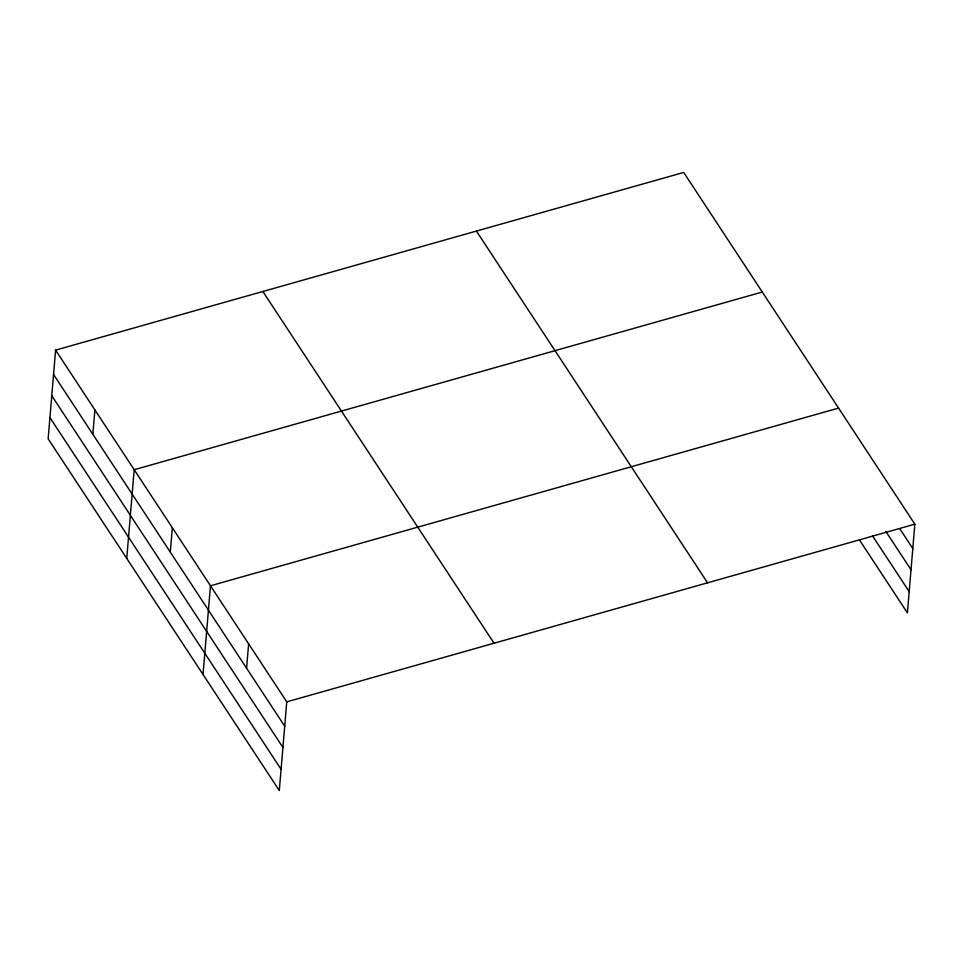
<?xml version="1.0" encoding="UTF-8"?>
<svg xmlns="http://www.w3.org/2000/svg" width="963" height="963" viewBox="0 0 963 963"><rect width="100%" height="100%" fill="white"/><g stroke="black" fill="none" stroke-linecap="round" stroke-linejoin="round"><path stroke-width="1.44" d="M55.601 350.123L48.15 438.827L279.306 790.563L286.757 701.858L55.601 350.123L683.694 172.437L914.85 524.173L907.399 612.877L859.526 540.026M92.845 434.289L94.892 409.913M126.743 558.42L134.194 469.715L762.287 292.03M170.295 552.124L172.341 527.748M203.024 674.497L210.476 585.793L838.568 408.095M246.576 668.19L248.623 643.826M286.757 701.858L914.85 524.173M899.815 528.783L912.804 548.549M885.864 531.492L911.022 569.771M872.671 536.078L909.18 591.643M476.42 231.072L707.576 582.808M262.863 291.488L494.031 643.224M53.555 374.487L284.711 726.234M51.773 395.721L282.929 747.469M49.932 417.593L281.1 769.341"/></g></svg>
